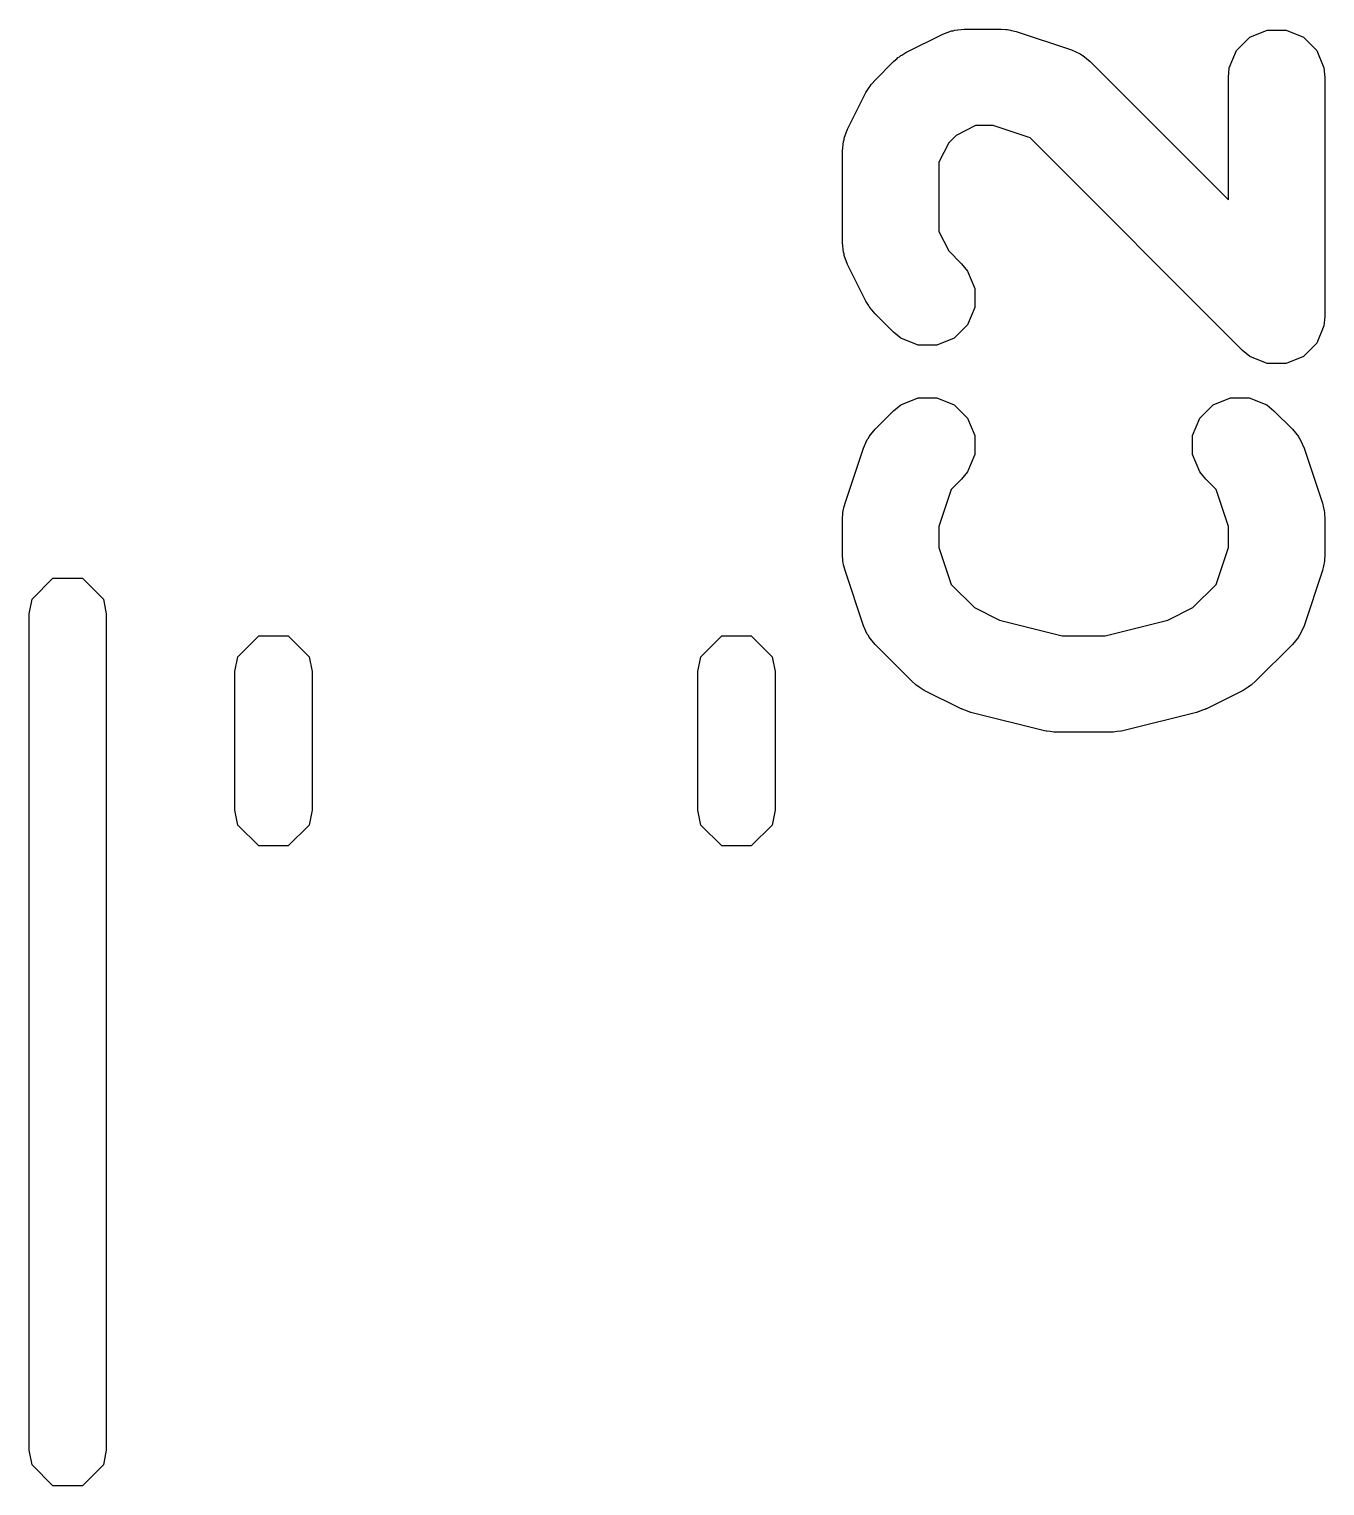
# Model space of a CAD drawing. Extents: x 53 to 255, y -141 to -27.
# Drawn here: x 129.086 to 131.101, y -119.351 to -117.087 of the extents above; entities that cross this region are included whole.
import ezdxf

# ---------------------------------------------------------------- set-up
doc = ezdxf.new("R2010")
doc.units = 0
doc.layers.add('BLACK', color=7, linetype='CONTINUOUS')

msp = doc.modelspace()

# ---------------------------------------------------------------- linework, layer by layer
at = {"layer": 'BLACK', "linetype": 'CONTINUOUS'}
for p, q in [((130.507006, -117.095055), (130.520738, -117.0898)), ((130.520738, -117.0898), (130.523424, -117.089609)), ((130.523424, -117.089609), (130.525914, -117.088578)), ((130.525914, -117.088578), (130.540546, -117.087137)), ((130.540546, -117.087137), (130.597689, -117.087137)), ((130.597689, -117.087137), (130.605094, -117.087866)), ((130.605094, -117.087866), (130.607069, -117.087726)), ((130.607069, -117.087726), (130.609666, -117.088316)), ((130.609666, -117.088316), (130.612321, -117.088578)), ((130.612321, -117.088578), (130.614152, -117.089336)), ((130.614152, -117.089336), (130.621406, -117.090986)), ((130.984592, -117.099777), (131.011628, -117.088578)), ((131.011628, -117.088578), (131.040892, -117.088578)), ((131.040892, -117.088578), (131.067928, -117.099777)), ((130.449862, -117.123626), (130.507006, -117.095055)), ((130.621406, -117.090986), (130.707119, -117.119557)), ((130.9639, -117.120469), (130.984592, -117.099777)), ((131.067928, -117.099777), (131.08862, -117.120469)), ((130.43037, -117.137675), (130.436123, -117.132952)), ((130.436123, -117.132952), (130.43742, -117.131458)), ((130.43742, -117.131458), (130.439671, -117.13004)), ((130.439671, -117.13004), (130.441735, -117.128347)), ((130.441735, -117.128347), (130.443568, -117.127587)), ((130.443568, -117.127587), (130.449862, -117.123626)), ((130.707119, -117.119557), (130.720545, -117.125551)), ((130.720545, -117.125551), (130.72258, -117.127316)), ((130.72258, -117.127316), (130.725071, -117.128348)), ((130.725071, -117.128348), (130.736436, -117.137675)), ((130.952701, -117.147505), (130.9639, -117.120469)), ((131.08862, -117.120469), (131.099819, -117.147505)), ((130.401798, -117.166247), (130.43037, -117.137675)), ((130.736436, -117.137675), (130.95126, -117.352499)), ((130.95126, -117.162137), (130.952701, -117.147505)), ((131.099819, -117.147505), (131.10126, -117.162137)), ((130.387749, -117.185739), (130.391712, -117.179442)), ((130.391712, -117.179442), (130.392471, -117.177612)), ((130.392471, -117.177612), (130.394162, -117.17555)), ((130.394162, -117.17555), (130.395582, -117.173296)), ((130.395582, -117.173296), (130.397077, -117.171998)), ((130.397077, -117.171998), (130.401798, -117.166247)), ((130.95126, -117.352499), (130.95126, -117.162137)), ((131.10126, -117.162137), (131.10126, -117.533565)), ((130.359178, -117.242881), (130.387749, -117.185739)), ((130.353923, -117.256613), (130.359178, -117.242881)), ((130.558251, -117.237137), (130.527829, -117.252347)), ((130.585519, -117.237137), (130.558251, -117.237137)), ((130.642889, -117.25626), (130.585519, -117.237137)), ((130.35126, -117.276422), (130.352701, -117.26179)), ((130.352701, -117.26179), (130.353732, -117.2593)), ((130.353732, -117.2593), (130.353923, -117.256613)), ((130.51647, -117.263707), (130.50126, -117.294127)), ((130.527829, -117.252347), (130.51647, -117.263707)), ((130.973227, -117.586598), (130.642889, -117.25626)), ((130.35126, -117.41928), (130.35126, -117.276422)), ((130.50126, -117.294127), (130.50126, -117.401575)), ((130.50126, -117.401575), (130.51647, -117.431995)), ((130.352701, -117.433912), (130.35126, -117.41928)), ((130.353732, -117.436401), (130.352701, -117.433912)), ((130.353923, -117.439089), (130.353732, -117.436401)), ((130.359178, -117.452821), (130.353923, -117.439089)), ((130.51647, -117.431995), (130.536436, -117.451961)), ((130.536436, -117.451961), (130.545764, -117.463326)), ((130.387749, -117.509963), (130.359178, -117.452821)), ((130.545764, -117.463326), (130.556962, -117.490363)), ((130.556962, -117.490363), (130.556962, -117.519626)), ((130.391712, -117.516259), (130.387749, -117.509963)), ((130.392471, -117.51809), (130.391712, -117.516259)), ((130.394162, -117.520151), (130.392471, -117.51809)), ((130.395582, -117.522406), (130.394162, -117.520151)), ((130.556962, -117.519626), (130.545764, -117.546662)), ((130.397077, -117.523703), (130.395582, -117.522406)), ((130.401798, -117.529455), (130.397077, -117.523703)), ((130.43037, -117.558027), (130.401798, -117.529455)), ((131.10126, -117.533565), (131.099819, -117.548197)), ((130.441735, -117.567355), (130.43037, -117.558027)), ((130.545764, -117.546662), (130.525071, -117.567355)), ((131.099819, -117.548197), (131.08862, -117.575233)), ((130.468772, -117.578553), (130.441735, -117.567355)), ((130.498035, -117.578553), (130.468772, -117.578553)), ((130.525071, -117.567355), (130.498035, -117.578553)), ((130.984592, -117.595925), (130.973227, -117.586598)), ((131.08862, -117.575233), (131.067928, -117.595925)), ((131.011628, -117.607124), (130.984592, -117.595925)), ((131.011629, -117.607124), (131.011628, -117.607124)), ((131.040891, -117.607124), (131.011629, -117.607124)), ((131.040892, -117.607124), (131.040891, -117.607124)), ((131.067928, -117.595925), (131.040892, -117.607124)), ((130.43037, -117.680532), (130.441735, -117.671204)), ((130.441735, -117.671204), (130.468772, -117.660006)), ((130.468772, -117.660006), (130.498035, -117.660006)), ((130.498035, -117.660006), (130.525071, -117.671204)), ((130.525071, -117.671204), (130.545764, -117.691897)), ((130.906757, -117.691897), (130.927449, -117.671205)), ((130.927449, -117.671205), (130.954486, -117.660006)), ((130.954486, -117.660006), (130.983748, -117.660006)), ((130.983748, -117.660006), (131.010785, -117.671205)), ((131.010785, -117.671205), (131.02215, -117.680532)), ((130.401798, -117.709104), (130.43037, -117.680532)), ((130.545764, -117.691897), (130.556962, -117.718933)), ((130.895558, -117.718934), (130.906757, -117.691897)), ((131.02215, -117.680532), (131.050722, -117.709104)), ((130.389674, -117.724995), (130.391439, -117.722959)), ((130.391439, -117.722959), (130.392471, -117.720469)), ((130.392471, -117.720469), (130.401798, -117.709104)), ((130.556962, -117.718933), (130.556962, -117.748196)), ((130.895558, -117.748196), (130.895558, -117.718934)), ((131.050722, -117.709104), (131.06005, -117.720469)), ((131.06005, -117.720469), (131.061082, -117.722961)), ((131.061082, -117.722961), (131.062846, -117.724995)), ((130.355109, -117.824134), (130.38368, -117.738421)), ((130.38368, -117.738421), (130.389674, -117.724995)), ((131.062846, -117.724995), (131.06884, -117.73842)), ((131.06884, -117.73842), (131.097411, -117.824134)), ((130.556962, -117.748196), (130.545764, -117.775233)), ((130.906757, -117.775233), (130.895558, -117.748196)), ((130.536436, -117.786598), (130.520383, -117.80265)), ((130.545764, -117.775233), (130.536436, -117.786598)), ((130.916084, -117.786598), (130.906757, -117.775233)), ((130.932137, -117.802651), (130.916084, -117.786598)), ((130.520383, -117.80265), (130.50126, -117.86002)), ((130.95126, -117.86002), (130.932137, -117.802651)), ((130.351849, -117.838471), (130.352439, -117.835873)), ((130.352439, -117.835873), (130.352701, -117.833219)), ((130.352701, -117.833219), (130.353459, -117.831387)), ((130.353459, -117.831387), (130.355109, -117.824134)), ((131.097411, -117.824134), (131.09906, -117.831387)), ((131.09906, -117.831387), (131.099819, -117.833219)), ((131.099819, -117.833219), (131.10008, -117.835873)), ((131.10008, -117.835873), (131.100671, -117.838471)), ((130.35126, -117.847851), (130.351989, -117.840445)), ((130.35126, -117.904994), (130.35126, -117.847851)), ((130.351989, -117.840445), (130.351849, -117.838471)), ((130.50126, -117.86002), (130.50126, -117.892824)), ((130.95126, -117.892825), (130.95126, -117.86002)), ((131.100671, -117.838471), (131.10053, -117.840445)), ((131.10053, -117.840445), (131.10126, -117.847851)), ((131.10126, -117.847851), (131.10126, -117.904994)), ((130.351989, -117.912399), (130.35126, -117.904994)), ((130.50126, -117.892824), (130.520383, -117.950194)), ((130.932137, -117.950194), (130.95126, -117.892825)), ((131.10126, -117.904994), (131.10053, -117.912399)), ((130.351849, -117.914374), (130.351989, -117.912399)), ((130.352439, -117.916971), (130.351849, -117.914374)), ((130.352701, -117.919626), (130.352439, -117.916971)), ((130.353459, -117.921457), (130.352701, -117.919626)), ((130.355109, -117.928711), (130.353459, -117.921457)), ((131.09906, -117.921457), (131.097411, -117.928711)), ((131.099819, -117.919626), (131.09906, -117.921457)), ((131.10008, -117.916971), (131.099819, -117.919626)), ((131.100671, -117.914374), (131.10008, -117.916971)), ((131.10053, -117.912399), (131.100671, -117.914374)), ((129.091056, -117.973105), (129.123528, -117.940633)), ((129.123528, -117.940633), (129.16945, -117.940633)), ((129.16945, -117.940633), (129.201922, -117.973105)), ((130.38368, -118.014424), (130.355109, -117.928711)), ((130.520383, -117.950194), (130.5564, -117.986211)), ((130.896118, -117.986212), (130.932137, -117.950194)), ((131.097411, -117.928711), (131.06884, -118.014425)), ((129.086489, -117.996066), (129.091056, -117.973105)), ((129.201922, -117.973105), (129.206489, -117.996066)), ((130.5564, -117.986211), (130.595292, -118.005657)), ((130.857228, -118.005656), (130.896118, -117.986212)), ((129.086489, -118.646066), (129.086489, -117.996066)), ((129.206489, -117.996066), (129.206489, -118.646066)), ((130.389674, -118.02785), (130.38368, -118.014424)), ((130.595292, -118.005657), (130.692637, -118.029994)), ((130.759883, -118.029994), (130.857228, -118.005656)), ((131.06884, -118.014425), (131.062846, -118.02785)), ((129.411056, -118.062769), (129.443528, -118.030297)), ((129.443528, -118.030297), (129.48945, -118.030297)), ((129.48945, -118.030297), (129.521922, -118.062769)), ((130.131056, -118.062769), (130.163528, -118.030297)), ((130.163528, -118.030297), (130.20945, -118.030297)), ((130.20945, -118.030297), (130.241922, -118.062769)), ((130.391439, -118.029885), (130.389674, -118.02785)), ((130.392471, -118.032376), (130.391439, -118.029885)), ((130.401798, -118.043741), (130.392471, -118.032376)), ((130.692637, -118.029994), (130.759883, -118.029994)), ((131.060049, -118.032376), (131.050722, -118.043741)), ((131.06108, -118.029885), (131.060049, -118.032376)), ((131.062846, -118.02785), (131.06108, -118.029885)), ((129.406489, -118.08573), (129.411056, -118.062769)), ((129.521922, -118.062769), (129.526489, -118.08573)), ((130.126489, -118.08573), (130.131056, -118.062769)), ((130.241922, -118.062769), (130.246489, -118.08573)), ((130.458941, -118.100884), (130.401798, -118.043741)), ((131.050722, -118.043741), (130.993579, -118.100884)), ((129.406489, -118.301402), (129.406489, -118.08573)), ((129.526489, -118.08573), (129.526489, -118.301402)), ((130.126489, -118.301402), (130.126489, -118.08573)), ((130.246489, -118.08573), (130.246489, -118.301402)), ((130.464693, -118.105604), (130.458941, -118.100884)), ((130.465991, -118.107101), (130.464693, -118.105604)), ((130.468246, -118.10852), (130.465991, -118.107101)), ((130.470306, -118.110211), (130.468246, -118.10852)), ((130.98427, -118.108522), (130.982214, -118.110211)), ((130.98653, -118.107101), (130.98427, -118.108522)), ((130.987829, -118.105602), (130.98653, -118.107101)), ((130.993579, -118.100884), (130.987829, -118.105602)), ((130.472135, -118.110968), (130.470306, -118.110211)), ((130.478433, -118.114933), (130.472135, -118.110968)), ((130.535577, -118.143504), (130.478433, -118.114933)), ((130.974087, -118.114933), (130.916944, -118.143504)), ((130.980386, -118.110968), (130.974087, -118.114933)), ((130.982214, -118.110211), (130.980386, -118.110968)), ((130.536644, -118.143912), (130.535577, -118.143504)), ((130.537081, -118.144236), (130.536644, -118.143912)), ((130.543241, -118.146437), (130.537081, -118.144236)), ((130.549309, -118.148759), (130.543241, -118.146437)), ((130.549847, -118.148797), (130.549309, -118.148759)), ((130.550927, -118.149183), (130.549847, -118.148797)), ((130.665212, -118.177755), (130.550927, -118.149183)), ((130.901593, -118.149183), (130.787307, -118.177755)), ((130.902672, -118.148797), (130.901593, -118.149183)), ((130.903212, -118.148759), (130.902672, -118.148797)), ((130.909293, -118.146431), (130.903212, -118.148759)), ((130.915439, -118.144236), (130.909293, -118.146431)), ((130.915874, -118.143913), (130.915439, -118.144236)), ((130.916944, -118.143504), (130.915874, -118.143913)), ((130.66775, -118.17813), (130.665212, -118.177755)), ((130.668771, -118.178553), (130.66775, -118.17813)), ((130.674282, -118.179095), (130.668771, -118.178553)), ((130.679757, -118.179905), (130.674282, -118.179095)), ((130.680849, -118.179742), (130.679757, -118.179905)), ((130.683403, -118.179994), (130.680849, -118.179742)), ((130.769117, -118.179994), (130.683403, -118.179994)), ((130.77167, -118.179742), (130.769117, -118.179994)), ((130.772763, -118.179905), (130.77167, -118.179742)), ((130.778236, -118.179095), (130.772763, -118.179905)), ((130.783749, -118.178553), (130.778236, -118.179095)), ((130.78477, -118.17813), (130.783749, -118.178553)), ((130.787307, -118.177755), (130.78477, -118.17813)), ((129.411056, -118.324363), (129.406489, -118.301402)), ((129.526489, -118.301402), (129.521922, -118.324363)), ((130.131056, -118.324363), (130.126489, -118.301402)), ((130.246489, -118.301402), (130.241922, -118.324363)), ((129.443528, -118.356835), (129.411056, -118.324363)), ((129.521922, -118.324363), (129.48945, -118.356835)), ((130.163528, -118.356835), (130.131056, -118.324363)), ((130.241922, -118.324363), (130.20945, -118.356835)), ((129.48945, -118.356835), (129.443528, -118.356835)), ((130.20945, -118.356835), (130.163528, -118.356835)), ((129.086489, -119.296066), (129.086489, -118.646066)), ((129.206489, -118.646066), (129.206489, -119.296066)), ((129.091056, -119.319027), (129.086489, -119.296066)), ((129.206489, -119.296066), (129.201922, -119.319027)), ((129.123528, -119.351499), (129.091056, -119.319027)), ((129.201922, -119.319027), (129.16945, -119.351499)), ((129.16945, -119.351499), (129.123528, -119.351499))]:
    msp.add_line(p, q, dxfattribs=at)

doc.saveas('drawing.dxf')
